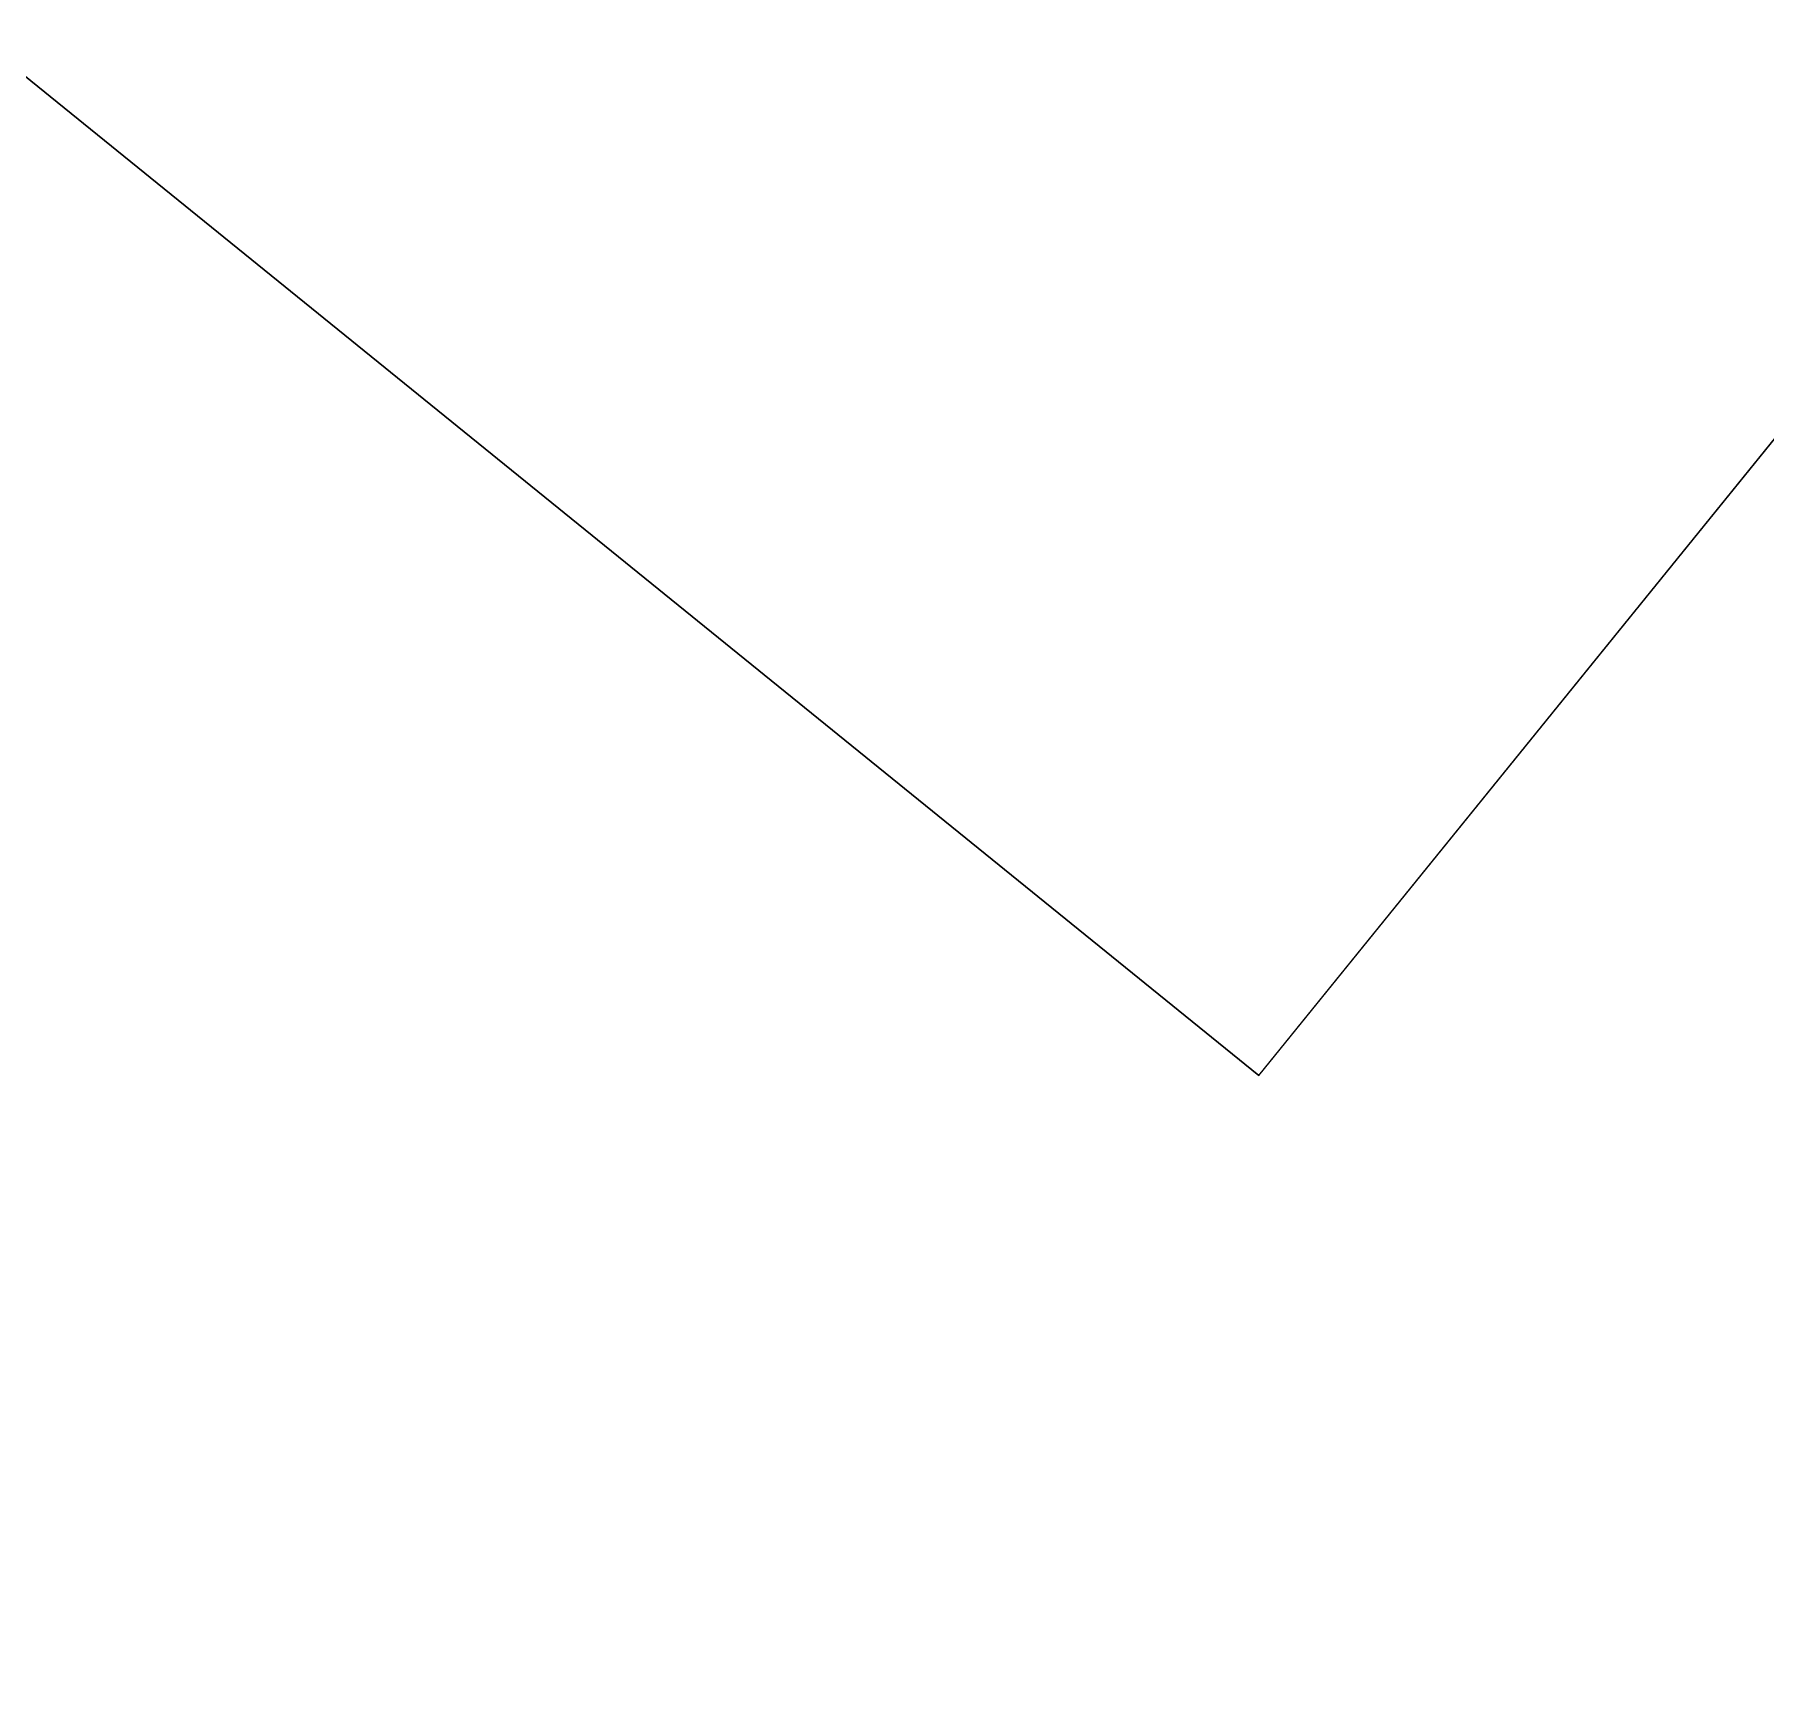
# Model space of a CAD drawing. Header units: metres. Extents: x 507649 to 509016, y 6966950 to 6967777.
# Drawn here: x 507919.958 to 507921.182, y 6967090.251 to 6967091.414 of the extents above; entities that cross this region are included whole.
import ezdxf

# ---------------------------------------------------------------- set-up
doc = ezdxf.new("R2010")
doc.units = ezdxf.units.M
doc.layers.add('A-WALL', color=252, linetype='Continuous', lineweight=5)
for name, color, linetype in [('C_WIPEOUT', 7, 'Continuous'), ('PAV_FOOTPATH', 2, 'Continuous'), ('XREF', 7, 'Continuous')]:
    doc.layers.add(name, color=color, linetype=linetype)

# ---------------------------------------------------------------- blocks, each defined once
blk = doc.blocks.new('25027_BNP_Skygate Play-Sheet - 000101 - SITE PLAN')
at = {"layer": 'A-WALL'}
for q in [(-2449690.11, 3970579.06), (-2447842.62, 3956937.3)]:
    blk.add_line((-2452237.8, 3969701.8), q, dxfattribs=at)
blk = doc.blocks.new('XE_ARCH')
at = {"xscale": 0.001, "yscale": 0.001, "zscale": 0.001, "rotation": 121.996}
blk.add_blockref('25027_BNP_Skygate Play-Sheet - 000101 - SITE PLAN', (509988.1258, 6971273.7702), dxfattribs=at)
blk = doc.blocks.new('XD_DESIGN_1')
at = {"layer": 'PAV_FOOTPATH'}
blk.add_lwpolyline([(507764.4825, 6967258.9268), (507766.2175, 6967256.1499), (507766.5276, 6967255.6535), (507766.7127, 6967255.4428), (507825.6989, 6967187.5773), (507829.2813, 6967190.6909), (507824.7674, 6967203.0956), (507841.6353, 6967217.7523), (507891.2842, 6967138.2569), (507888.2115, 6967134.4625), (507927.2651, 6967102.8326), (507918.7299, 6967092.3733), (507920.8238, 6967090.6774), (507929.3204, 6967101.1683), (507927.2651, 6967102.8326)], dxfattribs=at)

msp = doc.modelspace()

# ---------------------------------------------------------------- wipeouts: each hides what was drawn before it
msp.add_wipeout([(507723.8011, 6967241.8088), (507736.9038, 6967250.0059), (507760.7367, 6967264.9088), (507764.6684, 6967265.9652), (507815.2133, 6967293.8595), (507837.4913, 6967302.3745), (507839.8562, 6967300.2761), (507840.8961, 6967298.7998), (507842.0657, 6967296.5908), (507838.8724, 6967292.808), (507837.5645, 6967289.7506), (507837.011, 6967286.3837), (507836.2814, 6967278.3289), (507836.9971, 6967265.9725), (507843.1067, 6967257.9563), (507857.8477, 6967234.3862), (507868.3307, 6967217.5062), (507880.2937, 6967198.5636), (507889.5415, 6967183.5125), (507900.2424, 6967166.4749), (507910.8409, 6967149.644), (507913.3116, 6967147.5395), (507914.126, 6967146.2218), (507912.841, 6967145.3944), (507912.4384, 6967143.4595), (507911.5374, 6967137.3865), (507916.1358, 6967130.3374), (507919.2148, 6967125.4092), (507922.1877, 6967124.4847), (507928.054, 6967123.6868), (507927.7871, 6967121.7258), (507927.7635, 6967120.6986), (507927.9288, 6967120.068), (507928.0898, 6967119.3228), (507928.4899, 6967118.4968), (507930.3483, 6967115.5163), (507935.3955, 6967107.4524), (507936.3601, 6967105.6242), (507936.7066, 6967104.6961), (507936.9284, 6967103.6572), (507937.1086, 6967102.6738), (507937.164, 6967101.6488), (507937.1674, 6967100.8966), (507937.1674, 6967100.1265), (507936.9573, 6967099.1375), (507936.6334, 6967098.1695), (507936.6425, 6967097.7056), (507936.0104, 6967096.2291), (507934.9732, 6967094.4778), (507929.0926, 6967087.2523), (507926.7623, 6967084.378), (507923.3768, 6967080.3025), (507921.7081, 6967078.2108), (507915.3961, 6967070.4518), (507914.6646, 6967069.4629), (507914.151, 6967068.8909), (507913.1452, 6967067.7575), (507911.6268, 6967066.4257), (507910.3719, 6967065.5763), (507908.5712, 6967064.6616), (507906.6586, 6967064.0126), (507905.6724, 6967063.7921), (507903.6656, 6967063.5646), (507902.1503, 6967063.583), (507900.6458, 6967063.7634), (507899.1691, 6967064.1036), (507898.1888, 6967064.3683), (507897.7295, 6967064.6065), (507892.0825, 6967067.6893), (507875.813, 6967077.9131), (507861.1689, 6967088.9836), (507846.1377, 6967100.9508), (507841.0126, 6967105.4407), (507839.9227, 6967106.5719), (507832.2563, 6967113.1121), (507824.4016, 6967120.6225), (507817.9954, 6967127.1233), (507809.3407, 6967136.2305), (507805.3373, 6967140.4458), (507800.5168, 6967145.5216), (507791.2557, 6967155.2731), (507776.507, 6967170.8028), (507760.7081, 6967187.4383), (507754.4396, 6967194.1634), (507747.3302, 6967201.7907), (507740.5842, 6967210.4745), (507730.9155, 6967225.5569), (507725.5641, 6967234.4908), (507724.5634, 6967241.3688)]).dxf.layer = 'C_WIPEOUT'

# ---------------------------------------------------------------- next in the draw order: block references
at = {"layer": 'XREF'}
msp.add_blockref('XE_ARCH', (0, 0), dxfattribs=at)

# ---------------------------------------------------------------- next in the draw order: block references
msp.add_blockref('XD_DESIGN_1', (0, 0), dxfattribs=at)

doc.saveas('drawing.dxf')
